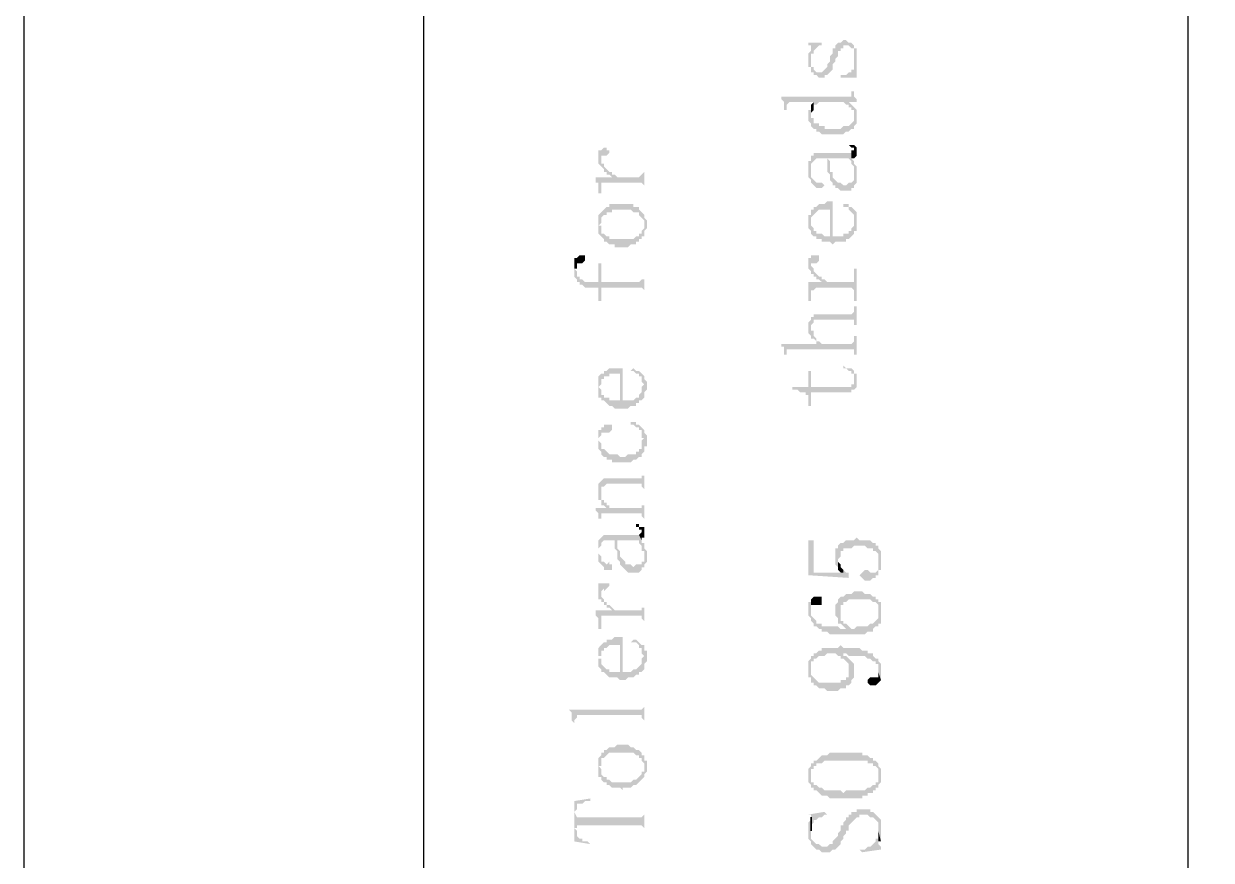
# Model space of a CAD drawing. Header units: millimetres. Extents: x 7018 to 13530, y 4187 to 5692.
# Drawn here: x 10296.11 to 10316.03, y 5081.67 to 5095.71 of the extents above; entities that cross this region are included whole.
import ezdxf

# ---------------------------------------------------------------- set-up
doc = ezdxf.new("R2010")
doc.units = ezdxf.units.MM

msp = doc.modelspace()

# ---------------------------------------------------------------- hatches: boundary and pattern name
at = {"transparency": 33554559}
for points in [[(10309.274, 5095.393), (10309.274, 5095.348), (10309.319, 5095.348), (10309.319, 5094.942), (10309.319, 5095.122), (10309.319, 5095.213), (10309.364, 5095.213), (10309.364, 5095.258), (10309.409, 5095.303), (10309.409, 5095.303), (10309.454, 5095.348), (10309.5, 5095.348), (10309.5, 5095.393)], [(10309.319, 5094.942), (10309.319, 5094.897), (10309.364, 5094.897), (10309.364, 5094.852), (10309.409, 5094.852), (10309.454, 5094.806), (10309.545, 5094.806), (10309.545, 5094.852), (10309.59, 5094.852), (10309.635, 5094.897), (10309.635, 5094.897), (10309.68, 5094.942), (10309.68, 5095.032), (10309.725, 5095.077), (10309.725, 5095.122), (10309.77, 5095.167), (10309.77, 5095.258), (10309.815, 5095.258), (10309.815, 5095.303), (10309.861, 5095.303), (10309.861, 5095.348), (10309.951, 5095.348), (10309.996, 5095.303), (10310.041, 5095.303), (10310.041, 5095.258), (10310.041, 5095.122), (10310.086, 5094.897), (10310.086, 5094.942), (10310.086, 5095.032), (10310.086, 5095.213), (10310.086, 5095.303), (10310.041, 5095.303), (10310.041, 5095.348), (10310.041, 5095.348), (10309.996, 5095.393), (10309.951, 5095.393), (10309.906, 5095.438), (10309.861, 5095.438), (10309.815, 5095.393), (10309.77, 5095.393), (10309.725, 5095.348), (10309.725, 5095.303), (10309.68, 5095.303), (10309.68, 5095.213), (10309.635, 5095.167), (10309.635, 5095.077), (10309.59, 5095.032), (10309.59, 5094.987), (10309.545, 5094.942), (10309.545, 5094.942), (10309.5, 5094.897), (10309.409, 5094.897), (10309.364, 5094.942), (10309.364, 5094.987), (10309.319, 5094.987), (10309.319, 5095.122)], [(10309.274, 5095.122), (10309.274, 5094.987), (10309.319, 5094.987), (10309.319, 5094.942), (10309.319, 5095.303), (10309.319, 5095.258), (10309.274, 5095.213)], [(10309.815, 5094.852), (10309.815, 5094.806), (10310.086, 5094.806), (10310.086, 5094.852), (10310.086, 5094.897), (10310.086, 5094.897), (10310.041, 5095.122), (10310.041, 5095.032), (10310.041, 5094.942), (10309.996, 5094.942), (10309.996, 5094.897), (10309.951, 5094.897), (10309.906, 5094.852), (10309.861, 5094.852)], [(10308.823, 5094.49), (10308.823, 5094.445), (10308.868, 5094.4), (10308.868, 5094.265), (10308.913, 5094.265), (10308.913, 5094.355), (10308.913, 5094.355), (10308.958, 5094.4), (10309.364, 5094.4), (10309.364, 5094.355), (10309.409, 5094.355), (10309.454, 5094.4), (10309.861, 5094.4), (10309.906, 5094.355), (10309.951, 5094.355), (10309.951, 5094.4), (10310.086, 5094.4), (10310.086, 5094.445), (10310.041, 5094.49), (10310.041, 5094.581), (10309.996, 5094.581), (10309.996, 5094.536), (10309.996, 5094.49), (10309.951, 5094.49)], [(10309.319, 5094.31), (10309.319, 5094.175), (10309.319, 5094.22), (10309.364, 5094.265), (10309.364, 5094.31), (10309.364, 5094.4), (10309.364, 5094.4), (10309.319, 5094.355)], [(10309.951, 5094.355), (10309.951, 5094.31), (10309.996, 5094.31), (10309.996, 5094.265), (10310.041, 5094.265), (10310.041, 5093.994), (10310.086, 5094.039), (10310.086, 5094.175), (10310.086, 5094.22), (10310.086, 5094.265), (10310.041, 5094.31), (10310.041, 5094.31), (10309.996, 5094.355), (10309.996, 5094.355), (10309.951, 5094.4)], [(10309.274, 5094.175), (10309.274, 5094.084), (10309.319, 5094.039), (10309.319, 5093.994), (10309.364, 5093.949), (10309.409, 5093.949), (10309.409, 5093.904), (10309.454, 5093.904), (10309.5, 5093.859), (10309.861, 5093.859), (10309.906, 5093.904), (10309.951, 5093.904), (10309.996, 5093.949), (10310.041, 5093.949), (10310.041, 5094.175), (10310.041, 5094.084), (10309.996, 5094.039), (10309.996, 5094.039), (10309.951, 5093.994), (10309.861, 5093.994), (10309.815, 5093.949), (10309.545, 5093.949), (10309.545, 5093.994), (10309.454, 5093.994), (10309.454, 5094.039), (10309.364, 5094.039), (10309.364, 5094.129), (10309.319, 5094.129), (10309.319, 5094.31), (10309.319, 5094.265), (10309.274, 5094.265), (10309.274, 5094.22)], [(10305.754, 5093.452), (10305.754, 5093.362), (10305.754, 5093.362), (10305.799, 5093.317), (10305.799, 5093.452), (10305.799, 5093.498), (10305.889, 5093.498), (10305.934, 5093.543), (10305.934, 5093.588), (10305.889, 5093.588), (10305.889, 5093.633), (10305.844, 5093.633), (10305.799, 5093.588), (10305.754, 5093.588), (10305.754, 5093.498)], [(10309.906, 5093.678), (10309.951, 5093.678), (10309.996, 5093.633), (10310.041, 5093.633), (10310.041, 5093.452), (10310.086, 5093.498), (10310.086, 5093.588), (10310.086, 5093.633), (10310.041, 5093.678), (10309.951, 5093.678)], [(10309.996, 5093.543), (10309.996, 5093.452), (10310.041, 5093.452), (10310.041, 5093.588), (10309.996, 5093.588)], [(10305.799, 5093.317), (10305.799, 5093.317), (10305.844, 5093.272), (10305.844, 5093.227), (10305.889, 5093.227), (10305.889, 5093.182), (10305.934, 5093.182), (10305.979, 5093.137), (10305.979, 5093.227), (10305.934, 5093.227), (10305.889, 5093.272), (10305.889, 5093.272), (10305.844, 5093.317), (10305.844, 5093.362), (10305.799, 5093.362), (10305.799, 5093.452)], [(10309.274, 5093.272), (10309.274, 5093.227), (10309.274, 5093.137), (10309.319, 5093.091), (10309.319, 5093.046), (10309.319, 5093.272), (10309.319, 5093.362), (10309.364, 5093.407), (10309.364, 5093.407), (10309.409, 5093.452), (10309.59, 5093.452), (10309.59, 5093.227), (10309.59, 5093.452), (10309.951, 5093.452), (10309.996, 5093.407), (10309.996, 5093.362), (10309.996, 5093.362), (10310.041, 5093.317), (10310.041, 5093.272), (10310.041, 5093.182), (10310.041, 5093.362), (10310.041, 5093.407), (10309.996, 5093.452), (10309.996, 5093.543), (10309.364, 5093.543), (10309.364, 5093.498), (10309.319, 5093.498), (10309.319, 5093.407), (10309.274, 5093.407), (10309.274, 5093.317)], [(10309.59, 5093.227), (10309.635, 5093.182), (10309.635, 5093.091), (10309.635, 5093.091), (10309.68, 5093.046), (10309.68, 5093.001), (10309.725, 5093.001), (10309.725, 5092.956), (10309.77, 5092.956), (10309.815, 5092.911), (10309.996, 5092.911), (10309.996, 5092.956), (10310.041, 5092.956), (10310.041, 5093.001), (10310.086, 5093.046), (10310.086, 5093.182), (10310.086, 5093.272), (10310.086, 5093.317), (10310.086, 5093.317), (10310.041, 5093.362), (10310.041, 5093.091), (10310.041, 5093.091), (10309.996, 5093.046), (10309.951, 5093.046), (10309.906, 5093.001), (10309.861, 5093.001), (10309.815, 5093.046), (10309.77, 5093.046), (10309.725, 5093.091), (10309.725, 5093.091), (10309.68, 5093.137), (10309.68, 5093.227), (10309.635, 5093.227), (10309.635, 5093.407), (10309.59, 5093.452)], [(10305.708, 5093.137), (10305.708, 5093.046), (10305.754, 5093.046), (10305.754, 5092.956), (10305.754, 5092.866), (10305.799, 5092.866), (10305.799, 5093.001), (10305.799, 5093.046), (10306.476, 5093.046), (10306.521, 5093.001), (10306.521, 5092.866), (10306.521, 5093.362), (10306.521, 5093.227), (10306.521, 5093.227), (10306.476, 5093.182), (10306.476, 5093.182), (10306.431, 5093.137), (10306.069, 5093.137), (10306.024, 5093.182), (10305.979, 5093.182), (10305.979, 5093.137)], [(10309.319, 5093.046), (10309.319, 5093.046), (10309.364, 5093.001), (10309.364, 5093.001), (10309.409, 5092.956), (10309.5, 5092.956), (10309.545, 5093.001), (10309.5, 5093.046), (10309.409, 5093.046), (10309.364, 5093.091), (10309.364, 5093.091), (10309.319, 5093.137), (10309.319, 5093.272)], [(10305.754, 5092.505), (10305.754, 5092.324), (10305.754, 5092.324), (10305.799, 5092.369), (10305.799, 5092.414), (10305.799, 5092.46), (10305.844, 5092.505), (10305.889, 5092.505), (10305.889, 5092.55), (10305.979, 5092.55), (10305.979, 5092.595), (10306.295, 5092.595), (10306.34, 5092.55), (10306.431, 5092.55), (10306.431, 5092.505), (10306.431, 5092.505), (10306.476, 5092.46), (10306.476, 5092.46), (10306.521, 5092.414), (10306.521, 5092.144), (10306.521, 5092.234), (10306.566, 5092.279), (10306.566, 5092.369), (10306.566, 5092.414), (10306.521, 5092.46), (10306.521, 5092.505), (10306.521, 5092.505), (10306.476, 5092.55), (10306.476, 5092.55), (10306.431, 5092.595), (10306.431, 5092.64), (10306.34, 5092.64), (10306.34, 5092.685), (10305.934, 5092.685), (10305.934, 5092.64), (10305.889, 5092.64), (10305.844, 5092.595), (10305.844, 5092.595), (10305.799, 5092.55), (10305.799, 5092.55)], [(10309.319, 5092.505), (10309.319, 5092.414), (10309.319, 5092.46), (10309.319, 5092.46), (10309.364, 5092.505), (10309.364, 5092.505), (10309.409, 5092.55), (10309.409, 5092.55), (10309.454, 5092.595), (10309.635, 5092.595), (10309.635, 5092.053), (10309.68, 5092.008), (10309.68, 5092.008), (10309.725, 5092.053), (10309.906, 5092.053), (10309.906, 5092.098), (10309.951, 5092.098), (10309.996, 5092.144), (10309.996, 5092.144), (10310.041, 5092.189), (10310.041, 5092.234), (10310.086, 5092.234), (10310.086, 5092.414), (10310.086, 5092.505), (10310.086, 5092.55), (10310.041, 5092.595), (10310.041, 5092.414), (10310.041, 5092.324), (10310.041, 5092.324), (10309.996, 5092.279), (10309.996, 5092.234), (10309.951, 5092.234), (10309.951, 5092.189), (10309.861, 5092.189), (10309.861, 5092.144), (10309.68, 5092.144), (10309.68, 5092.73), (10309.59, 5092.73), (10309.545, 5092.685), (10309.454, 5092.685), (10309.409, 5092.64), (10309.364, 5092.64), (10309.364, 5092.595), (10309.319, 5092.595), (10309.319, 5092.55)], [(10309.861, 5092.685), (10309.861, 5092.64), (10309.951, 5092.64), (10309.951, 5092.595), (10309.996, 5092.55), (10309.996, 5092.55), (10310.041, 5092.505), (10310.041, 5092.414), (10310.041, 5092.595), (10310.041, 5092.595), (10309.996, 5092.64), (10309.951, 5092.64), (10309.951, 5092.685)], [(10305.754, 5092.324), (10305.754, 5092.189), (10305.754, 5092.189), (10305.799, 5092.144), (10305.799, 5092.144), (10305.844, 5092.098), (10305.844, 5092.053), (10305.889, 5092.053), (10305.934, 5092.008), (10306.024, 5092.008), (10306.024, 5091.963), (10306.25, 5091.963), (10306.295, 5092.008), (10306.385, 5092.008), (10306.385, 5092.053), (10306.431, 5092.053), (10306.431, 5092.098), (10306.476, 5092.098), (10306.476, 5092.144), (10306.521, 5092.144), (10306.521, 5092.324), (10306.521, 5092.279), (10306.476, 5092.234), (10306.476, 5092.189), (10306.431, 5092.189), (10306.431, 5092.144), (10306.385, 5092.144), (10306.34, 5092.098), (10305.934, 5092.098), (10305.934, 5092.144), (10305.889, 5092.144), (10305.844, 5092.189), (10305.799, 5092.189), (10305.799, 5092.324), (10305.754, 5092.324), (10305.754, 5092.505), (10305.754, 5092.46), (10305.754, 5092.369)], [(10309.274, 5092.369), (10309.274, 5092.279), (10309.319, 5092.234), (10309.319, 5092.189), (10309.364, 5092.144), (10309.409, 5092.144), (10309.409, 5092.098), (10309.5, 5092.098), (10309.5, 5092.053), (10309.635, 5092.053), (10309.635, 5092.144), (10309.545, 5092.144), (10309.5, 5092.189), (10309.409, 5092.189), (10309.409, 5092.234), (10309.364, 5092.234), (10309.364, 5092.279), (10309.364, 5092.279), (10309.319, 5092.324), (10309.319, 5092.505), (10309.274, 5092.505), (10309.274, 5092.414)], [(10305.347, 5091.783), (10305.347, 5091.602), (10305.392, 5091.602), (10305.392, 5091.692), (10305.483, 5091.692), (10305.528, 5091.737), (10305.528, 5091.828), (10305.438, 5091.828), (10305.392, 5091.783)], [(10305.347, 5091.602), (10305.347, 5091.467), (10305.347, 5091.467), (10305.392, 5091.421), (10305.392, 5091.376), (10305.438, 5091.376), (10305.438, 5091.331), (10305.483, 5091.331), (10305.528, 5091.286), (10305.754, 5091.286), (10305.754, 5091.06), (10305.799, 5091.06), (10305.799, 5091.286), (10306.476, 5091.286), (10306.521, 5091.241), (10306.521, 5091.106), (10306.521, 5091.647), (10306.521, 5091.421), (10306.476, 5091.421), (10306.431, 5091.376), (10305.799, 5091.376), (10305.799, 5091.692), (10305.754, 5091.692), (10305.754, 5091.376), (10305.528, 5091.376), (10305.483, 5091.421), (10305.438, 5091.421), (10305.438, 5091.467), (10305.392, 5091.467), (10305.392, 5091.557), (10305.347, 5091.602), (10305.347, 5091.783), (10305.347, 5091.692), (10305.347, 5091.647)], [(10309.274, 5091.692), (10309.274, 5091.602), (10309.274, 5091.602), (10309.319, 5091.557), (10309.319, 5091.512), (10309.319, 5091.692), (10309.409, 5091.692), (10309.454, 5091.737), (10309.454, 5091.783), (10309.454, 5091.828), (10309.319, 5091.828), (10309.319, 5091.783), (10309.274, 5091.783), (10309.274, 5091.737)], [(10309.274, 5091.376), (10309.274, 5091.331), (10309.274, 5091.241), (10309.274, 5091.06), (10309.319, 5091.06), (10309.319, 5091.241), (10309.364, 5091.241), (10309.409, 5091.286), (10309.996, 5091.286), (10310.041, 5091.241), (10310.041, 5091.06), (10310.086, 5091.06), (10310.086, 5091.602), (10310.041, 5091.602), (10310.041, 5091.421), (10310.041, 5091.376), (10309.59, 5091.376), (10309.545, 5091.421), (10309.5, 5091.376)], [(10309.319, 5091.512), (10309.364, 5091.512), (10309.364, 5091.467), (10309.409, 5091.467), (10309.409, 5091.421), (10309.454, 5091.421), (10309.5, 5091.376), (10309.5, 5091.376), (10309.545, 5091.421), (10309.5, 5091.421), (10309.5, 5091.467), (10309.454, 5091.467), (10309.409, 5091.512), (10309.409, 5091.512), (10309.364, 5091.557), (10309.364, 5091.602), (10309.319, 5091.647), (10309.319, 5091.647)], [(10309.274, 5090.609), (10309.274, 5090.519), (10309.319, 5090.474), (10309.319, 5090.429), (10309.364, 5090.429), (10309.409, 5090.383), (10309.409, 5090.338), (10309.409, 5090.429), (10309.364, 5090.474), (10309.364, 5090.564), (10309.319, 5090.564), (10309.319, 5090.79), (10309.319, 5090.745), (10309.274, 5090.699), (10309.274, 5090.654)], [(10309.319, 5090.79), (10309.319, 5090.609), (10309.319, 5090.654), (10309.364, 5090.699), (10309.364, 5090.745), (10310.041, 5090.745), (10310.041, 5090.654), (10310.086, 5090.654), (10310.086, 5090.97), (10310.041, 5090.97), (10310.041, 5090.88), (10310.041, 5090.88), (10309.996, 5090.835), (10309.364, 5090.835), (10309.364, 5090.79)], [(10308.823, 5090.338), (10308.823, 5090.293), (10308.868, 5090.293), (10308.868, 5090.248), (10308.868, 5090.158), (10308.913, 5090.158), (10308.913, 5090.203), (10308.913, 5090.248), (10310.041, 5090.248), (10310.041, 5090.158), (10310.086, 5090.158), (10310.086, 5090.474), (10310.041, 5090.474), (10310.041, 5090.383), (10310.041, 5090.383), (10309.996, 5090.338), (10309.5, 5090.338), (10309.454, 5090.383), (10309.409, 5090.383), (10309.409, 5090.338)], [(10305.754, 5089.752), (10305.754, 5089.616), (10305.754, 5089.616), (10305.799, 5089.661), (10305.799, 5089.752), (10305.844, 5089.752), (10305.844, 5089.797), (10305.934, 5089.797), (10305.934, 5089.842), (10306.115, 5089.842), (10306.115, 5089.255), (10306.25, 5089.255), (10306.295, 5089.3), (10306.385, 5089.3), (10306.385, 5089.345), (10306.431, 5089.345), (10306.431, 5089.391), (10306.476, 5089.391), (10306.521, 5089.436), (10306.521, 5089.481), (10306.521, 5089.526), (10306.566, 5089.571), (10306.566, 5089.616), (10306.566, 5089.706), (10306.566, 5089.706), (10306.521, 5089.752), (10306.521, 5089.797), (10306.521, 5089.661), (10306.521, 5089.661), (10306.476, 5089.616), (10306.476, 5089.526), (10306.476, 5089.526), (10306.431, 5089.481), (10306.431, 5089.436), (10306.385, 5089.436), (10306.34, 5089.391), (10306.16, 5089.391), (10306.16, 5089.932), (10305.934, 5089.932), (10305.889, 5089.887), (10305.844, 5089.887), (10305.844, 5089.842), (10305.799, 5089.842), (10305.754, 5089.797)], [(10306.295, 5089.887), (10306.34, 5089.887), (10306.385, 5089.842), (10306.431, 5089.842), (10306.431, 5089.797), (10306.476, 5089.797), (10306.476, 5089.706), (10306.476, 5089.706), (10306.521, 5089.661), (10306.521, 5089.797), (10306.476, 5089.842), (10306.431, 5089.887), (10306.385, 5089.887), (10306.34, 5089.932), (10306.34, 5089.932)], [(10309.003, 5089.616), (10309.003, 5089.571), (10309.093, 5089.571), (10309.138, 5089.526), (10309.229, 5089.526), (10309.229, 5089.481), (10309.274, 5089.481), (10309.274, 5089.3), (10309.319, 5089.3), (10309.319, 5089.526), (10309.996, 5089.526), (10309.996, 5089.571), (10310.041, 5089.571), (10310.041, 5089.752), (10310.041, 5089.661), (10309.996, 5089.661), (10309.996, 5089.616), (10309.319, 5089.616), (10309.319, 5089.887), (10309.274, 5089.887), (10309.274, 5089.616)], [(10309.861, 5089.932), (10309.906, 5089.932), (10309.951, 5089.887), (10309.996, 5089.887), (10309.996, 5089.842), (10310.041, 5089.842), (10310.041, 5089.571), (10310.086, 5089.616), (10310.086, 5089.706), (10310.086, 5089.752), (10310.086, 5089.842), (10310.041, 5089.842), (10310.041, 5089.887), (10310.041, 5089.887), (10309.996, 5089.932), (10309.906, 5089.932), (10309.861, 5089.977)], [(10305.754, 5089.616), (10305.754, 5089.571), (10305.754, 5089.436), (10305.799, 5089.436), (10305.799, 5089.391), (10305.844, 5089.391), (10305.889, 5089.345), (10305.889, 5089.345), (10305.934, 5089.3), (10305.979, 5089.3), (10306.024, 5089.255), (10306.115, 5089.255), (10306.115, 5089.391), (10305.934, 5089.391), (10305.934, 5089.436), (10305.844, 5089.436), (10305.844, 5089.481), (10305.799, 5089.481), (10305.799, 5089.571), (10305.799, 5089.571), (10305.754, 5089.616), (10305.754, 5089.752), (10305.754, 5089.706), (10305.754, 5089.661)], [(10306.295, 5088.984), (10306.34, 5088.984), (10306.385, 5088.939), (10306.431, 5088.939), (10306.431, 5088.894), (10306.476, 5088.894), (10306.476, 5088.759), (10306.521, 5088.759), (10306.521, 5088.894), (10306.476, 5088.939), (10306.476, 5088.939), (10306.431, 5088.984), (10306.385, 5088.984), (10306.385, 5089.029), (10306.295, 5089.029)], [(10305.754, 5088.714), (10305.754, 5088.578), (10305.754, 5088.759), (10305.799, 5088.804), (10305.799, 5088.849), (10305.934, 5088.849), (10305.979, 5088.894), (10305.979, 5088.939), (10305.979, 5088.984), (10305.844, 5088.984), (10305.844, 5088.939), (10305.799, 5088.939), (10305.799, 5088.894), (10305.754, 5088.894), (10305.754, 5088.759)], [(10305.754, 5088.578), (10305.799, 5088.533), (10305.799, 5088.488), (10305.799, 5088.488), (10305.844, 5088.443), (10305.889, 5088.443), (10305.889, 5088.398), (10305.979, 5088.398), (10305.979, 5088.352), (10306.295, 5088.352), (10306.34, 5088.398), (10306.385, 5088.398), (10306.431, 5088.443), (10306.476, 5088.443), (10306.476, 5088.488), (10306.521, 5088.533), (10306.521, 5088.623), (10306.566, 5088.623), (10306.566, 5088.759), (10306.566, 5088.804), (10306.521, 5088.849), (10306.521, 5088.894), (10306.521, 5088.759), (10306.521, 5088.759), (10306.476, 5088.714), (10306.476, 5088.578), (10306.431, 5088.578), (10306.431, 5088.533), (10306.385, 5088.533), (10306.385, 5088.488), (10306.25, 5088.488), (10306.205, 5088.443), (10306.115, 5088.443), (10306.069, 5088.488), (10305.934, 5088.488), (10305.889, 5088.533), (10305.889, 5088.533), (10305.844, 5088.578), (10305.799, 5088.578), (10305.799, 5088.668), (10305.799, 5088.668), (10305.754, 5088.714)], [(10305.754, 5087.856), (10305.754, 5087.766), (10305.754, 5087.721), (10305.799, 5087.721), (10305.799, 5087.63), (10305.844, 5087.63), (10305.889, 5087.585), (10305.889, 5087.676), (10305.844, 5087.676), (10305.844, 5087.721), (10305.799, 5087.721), (10305.799, 5088.037), (10305.754, 5087.991), (10305.754, 5087.946), (10305.754, 5087.901)], [(10305.799, 5088.037), (10305.799, 5087.856), (10305.799, 5087.946), (10305.844, 5087.946), (10305.889, 5087.991), (10306.476, 5087.991), (10306.476, 5087.946), (10306.521, 5087.901), (10306.521, 5088.172), (10306.521, 5088.127), (10306.476, 5088.127), (10306.476, 5088.082), (10305.844, 5088.082), (10305.799, 5088.037)], [(10305.708, 5087.585), (10305.708, 5087.54), (10305.754, 5087.495), (10305.754, 5087.405), (10305.799, 5087.405), (10305.799, 5087.495), (10306.476, 5087.495), (10306.476, 5087.45), (10306.521, 5087.405), (10306.521, 5087.676), (10306.521, 5087.63), (10306.476, 5087.63), (10306.476, 5087.585), (10305.934, 5087.585), (10305.934, 5087.63), (10305.889, 5087.63), (10305.889, 5087.585)], [(10306.385, 5087.314), (10306.385, 5087.269), (10306.431, 5087.269), (10306.431, 5087.224), (10306.476, 5087.224), (10306.476, 5087.089), (10306.521, 5087.089), (10306.521, 5087.224), (10306.521, 5087.269), (10306.431, 5087.269), (10306.431, 5087.314)], [(10305.754, 5086.863), (10305.754, 5086.818), (10305.754, 5086.683), (10305.754, 5086.908), (10305.799, 5086.953), (10305.799, 5086.999), (10305.799, 5086.999), (10305.844, 5087.044), (10306.024, 5087.044), (10306.024, 5086.908), (10306.069, 5086.863), (10306.069, 5086.818), (10306.069, 5087.044), (10306.431, 5087.044), (10306.431, 5086.999), (10306.476, 5086.953), (10306.476, 5086.863), (10306.521, 5086.863), (10306.521, 5086.773), (10306.521, 5086.999), (10306.476, 5086.999), (10306.476, 5087.044), (10306.431, 5087.134), (10305.844, 5087.134), (10305.799, 5087.089), (10305.799, 5087.089), (10305.754, 5087.044), (10305.754, 5086.999), (10305.754, 5086.908)], [(10306.069, 5086.818), (10306.069, 5086.728), (10306.115, 5086.683), (10306.115, 5086.637), (10306.115, 5086.637), (10306.16, 5086.592), (10306.16, 5086.592), (10306.205, 5086.547), (10306.205, 5086.547), (10306.25, 5086.502), (10306.431, 5086.502), (10306.476, 5086.547), (10306.476, 5086.592), (10306.521, 5086.592), (10306.521, 5086.637), (10306.521, 5086.637), (10306.566, 5086.683), (10306.566, 5086.773), (10306.566, 5086.863), (10306.521, 5086.908), (10306.521, 5086.953), (10306.521, 5086.683), (10306.476, 5086.683), (10306.476, 5086.637), (10306.385, 5086.637), (10306.34, 5086.592), (10306.295, 5086.637), (10306.205, 5086.637), (10306.205, 5086.683), (10306.16, 5086.728), (10306.16, 5086.728), (10306.115, 5086.773), (10306.115, 5086.818), (10306.115, 5086.863), (10306.069, 5086.908), (10306.069, 5087.044)], [(10306.431, 5087.134), (10306.476, 5087.044), (10306.476, 5087.179), (10306.476, 5087.179)], [(10309.274, 5087.044), (10309.274, 5086.457), (10309.951, 5086.412), (10309.951, 5086.502), (10309.906, 5086.502), (10309.861, 5086.547), (10309.861, 5086.502), (10309.364, 5086.502), (10309.364, 5087.044)], [(10309.725, 5086.773), (10309.725, 5086.637), (10309.725, 5086.637), (10309.77, 5086.592), (10309.77, 5086.547), (10309.77, 5086.728), (10309.77, 5086.728), (10309.815, 5086.773), (10309.815, 5086.863), (10309.861, 5086.863), (10309.861, 5086.908), (10309.996, 5086.908), (10310.041, 5086.953), (10310.222, 5086.953), (10310.267, 5086.908), (10310.357, 5086.908), (10310.357, 5086.863), (10310.402, 5086.863), (10310.447, 5086.818), (10310.447, 5086.547), (10310.492, 5086.547), (10310.492, 5086.683), (10310.492, 5086.863), (10310.492, 5086.863), (10310.447, 5086.908), (10310.447, 5086.953), (10310.402, 5086.953), (10310.402, 5086.999), (10310.357, 5086.999), (10310.312, 5087.044), (10310.131, 5087.044), (10310.086, 5087.089), (10310.086, 5087.089), (10310.041, 5087.044), (10309.906, 5087.044), (10309.861, 5086.999), (10309.815, 5086.999), (10309.77, 5086.953), (10309.77, 5086.908), (10309.725, 5086.908), (10309.725, 5086.818), (10309.725, 5086.818)], [(10305.754, 5086.683), (10305.799, 5086.637), (10305.799, 5086.637), (10305.844, 5086.592), (10305.844, 5086.547), (10305.979, 5086.547), (10305.979, 5086.637), (10305.934, 5086.637), (10305.934, 5086.683), (10305.889, 5086.637), (10305.889, 5086.637), (10305.844, 5086.683), (10305.799, 5086.683), (10305.799, 5086.728), (10305.799, 5086.773), (10305.754, 5086.818), (10305.754, 5086.863)], [(10309.77, 5086.547), (10309.77, 5086.547), (10309.815, 5086.502), (10309.861, 5086.502), (10309.861, 5086.547), (10309.861, 5086.547), (10309.815, 5086.592), (10309.815, 5086.637), (10309.815, 5086.637), (10309.77, 5086.683), (10309.77, 5086.728)], [(10310.131, 5086.457), (10310.131, 5086.457), (10310.177, 5086.412), (10310.177, 5086.412), (10310.222, 5086.367), (10310.312, 5086.367), (10310.357, 5086.412), (10310.402, 5086.412), (10310.402, 5086.457), (10310.447, 5086.457), (10310.447, 5086.683), (10310.447, 5086.547), (10310.447, 5086.547), (10310.402, 5086.502), (10310.312, 5086.502), (10310.267, 5086.547), (10310.222, 5086.547), (10310.177, 5086.502), (10310.177, 5086.502)], [(10305.754, 5086.186), (10305.754, 5086.051), (10305.799, 5086.051), (10305.799, 5086.186), (10305.799, 5086.186), (10305.844, 5086.231), (10305.844, 5086.186), (10305.889, 5086.231), (10305.889, 5086.231), (10305.934, 5086.276), (10305.934, 5086.322), (10305.754, 5086.322), (10305.754, 5086.231)], [(10305.708, 5085.87), (10305.708, 5085.78), (10305.754, 5085.735), (10305.754, 5085.645), (10305.754, 5085.554), (10305.799, 5085.554), (10305.799, 5085.78), (10306.476, 5085.78), (10306.476, 5085.735), (10306.521, 5085.69), (10306.521, 5085.554), (10306.521, 5086.096), (10306.521, 5085.915), (10306.476, 5085.915), (10306.476, 5085.87), (10306.024, 5085.87), (10305.979, 5085.915), (10305.979, 5085.87)], [(10305.799, 5086.051), (10305.799, 5086.006), (10305.844, 5086.006), (10305.844, 5085.96), (10305.889, 5085.96), (10305.889, 5085.915), (10305.934, 5085.915), (10305.979, 5085.87), (10305.979, 5085.915), (10305.979, 5085.915), (10305.934, 5085.96), (10305.889, 5085.96), (10305.889, 5086.006), (10305.844, 5086.006), (10305.844, 5086.051), (10305.844, 5086.051), (10305.799, 5086.096), (10305.799, 5086.141), (10305.799, 5086.141)], [(10309.274, 5085.87), (10309.274, 5085.78), (10309.274, 5085.78), (10309.319, 5085.735), (10309.319, 5085.69), (10309.319, 5085.69), (10309.364, 5085.645), (10309.364, 5085.599), (10309.409, 5085.599), (10309.454, 5085.554), (10309.5, 5085.554), (10309.5, 5085.509), (10309.59, 5085.509), (10309.635, 5085.464), (10310.222, 5085.464), (10310.267, 5085.509), (10310.357, 5085.509), (10310.357, 5085.554), (10310.357, 5085.554), (10310.402, 5085.599), (10310.447, 5085.599), (10310.447, 5085.645), (10310.492, 5085.645), (10310.447, 5085.825), (10310.447, 5085.735), (10310.447, 5085.735), (10310.402, 5085.69), (10310.402, 5085.69), (10310.357, 5085.645), (10310.312, 5085.645), (10310.267, 5085.599), (10310.086, 5085.599), (10310.041, 5085.554), (10309.996, 5085.554), (10309.951, 5085.599), (10309.951, 5085.599), (10309.906, 5085.554), (10309.815, 5085.554), (10309.77, 5085.599), (10309.5, 5085.599), (10309.5, 5085.645), (10309.409, 5085.645), (10309.409, 5085.69), (10309.364, 5085.735), (10309.364, 5085.735), (10309.319, 5085.78), (10309.319, 5085.825), (10309.319, 5086.006), (10309.274, 5086.006), (10309.274, 5085.915)], [(10309.319, 5086.006), (10309.319, 5085.87), (10309.319, 5085.96), (10309.5, 5085.96), (10309.5, 5086.051), (10309.5, 5086.096), (10309.364, 5086.096), (10309.319, 5086.051)], [(10309.725, 5085.87), (10309.725, 5085.78), (10309.725, 5085.78), (10309.77, 5085.735), (10309.77, 5085.69), (10309.77, 5085.645), (10309.815, 5085.87), (10309.815, 5085.96), (10309.861, 5085.96), (10309.861, 5086.006), (10309.906, 5086.006), (10309.951, 5086.051), (10310.312, 5086.051), (10310.357, 5086.006), (10310.402, 5086.006), (10310.447, 5085.96), (10310.447, 5085.825), (10310.492, 5085.645), (10310.492, 5085.735), (10310.492, 5085.87), (10310.492, 5086.006), (10310.447, 5086.006), (10310.447, 5086.051), (10310.402, 5086.051), (10310.402, 5086.096), (10310.357, 5086.096), (10310.312, 5086.141), (10310.222, 5086.141), (10310.177, 5086.186), (10310.041, 5086.186), (10309.996, 5086.141), (10309.906, 5086.141), (10309.861, 5086.096), (10309.815, 5086.096), (10309.77, 5086.051), (10309.77, 5086.006), (10309.77, 5086.006), (10309.725, 5085.96)], [(10309.77, 5085.645), (10309.815, 5085.645), (10309.861, 5085.599), (10309.861, 5085.599), (10309.906, 5085.554), (10309.951, 5085.599), (10309.906, 5085.645), (10309.861, 5085.645), (10309.861, 5085.69), (10309.815, 5085.69), (10309.815, 5085.735), (10309.815, 5085.87)], [(10305.754, 5085.193), (10305.754, 5085.058), (10305.754, 5085.103), (10305.799, 5085.103), (10305.799, 5085.193), (10305.844, 5085.193), (10305.844, 5085.238), (10305.889, 5085.238), (10305.934, 5085.284), (10306.115, 5085.284), (10306.115, 5084.697), (10306.205, 5084.697), (10306.25, 5084.742), (10306.34, 5084.742), (10306.385, 5084.787), (10306.431, 5084.787), (10306.431, 5084.832), (10306.476, 5084.832), (10306.521, 5084.877), (10306.521, 5084.922), (10306.521, 5084.968), (10306.566, 5085.013), (10306.566, 5085.103), (10306.566, 5085.193), (10306.521, 5085.193), (10306.521, 5085.284), (10306.521, 5085.103), (10306.521, 5085.103), (10306.476, 5085.058), (10306.476, 5084.968), (10306.476, 5084.968), (10306.431, 5084.922), (10306.431, 5084.922), (10306.385, 5084.877), (10306.34, 5084.877), (10306.295, 5084.832), (10306.16, 5084.832), (10306.16, 5085.419), (10306.024, 5085.419), (10305.979, 5085.374), (10305.889, 5085.374), (10305.889, 5085.329), (10305.844, 5085.329), (10305.799, 5085.284), (10305.799, 5085.284), (10305.754, 5085.238)], [(10306.295, 5085.329), (10306.385, 5085.329), (10306.431, 5085.284), (10306.431, 5085.238), (10306.476, 5085.238), (10306.476, 5085.193), (10306.476, 5085.148), (10306.521, 5085.103), (10306.521, 5085.284), (10306.476, 5085.284), (10306.431, 5085.329), (10306.431, 5085.329), (10306.385, 5085.374), (10306.34, 5085.374)], [(10309.319, 5085.058), (10309.319, 5084.877), (10309.319, 5084.922), (10309.319, 5085.013), (10309.364, 5085.013), (10309.364, 5085.058), (10309.409, 5085.058), (10309.454, 5085.103), (10309.545, 5085.103), (10309.59, 5085.148), (10309.725, 5085.148), (10309.77, 5085.103), (10309.815, 5085.103), (10309.815, 5085.058), (10309.861, 5085.148), (10309.906, 5085.148), (10309.951, 5085.103), (10310.222, 5085.103), (10310.267, 5085.058), (10310.312, 5085.058), (10310.357, 5085.013), (10310.402, 5085.013), (10310.402, 5084.968), (10310.447, 5084.968), (10310.447, 5084.832), (10310.447, 5084.832), (10310.492, 5084.697), (10310.492, 5084.832), (10310.492, 5084.922), (10310.492, 5084.968), (10310.447, 5085.013), (10310.447, 5085.058), (10310.402, 5085.058), (10310.357, 5085.103), (10310.357, 5085.148), (10310.267, 5085.148), (10310.267, 5085.193), (10310.177, 5085.193), (10310.131, 5085.238), (10309.861, 5085.238), (10309.815, 5085.284), (10309.77, 5085.238), (10309.5, 5085.238), (10309.5, 5085.193), (10309.454, 5085.193), (10309.409, 5085.148), (10309.364, 5085.148), (10309.364, 5085.103), (10309.319, 5085.103)], [(10305.754, 5085.058), (10305.754, 5084.922), (10305.754, 5084.922), (10305.799, 5084.877), (10305.799, 5084.832), (10305.844, 5084.832), (10305.889, 5084.787), (10305.889, 5084.787), (10305.934, 5084.742), (10306.069, 5084.742), (10306.115, 5084.697), (10306.115, 5084.832), (10305.934, 5084.832), (10305.934, 5084.877), (10305.889, 5084.877), (10305.844, 5084.922), (10305.844, 5084.922), (10305.799, 5084.968), (10305.799, 5085.058), (10305.754, 5085.058), (10305.754, 5085.193), (10305.754, 5085.103)], [(10309.274, 5084.877), (10309.274, 5084.742), (10309.319, 5084.742), (10309.319, 5084.652), (10309.364, 5084.652), (10309.364, 5084.607), (10309.409, 5084.607), (10309.454, 5084.561), (10309.545, 5084.561), (10309.59, 5084.516), (10309.77, 5084.516), (10309.815, 5084.561), (10309.906, 5084.561), (10309.906, 5084.607), (10309.951, 5084.607), (10309.996, 5084.652), (10309.951, 5084.877), (10309.951, 5084.832), (10309.951, 5084.742), (10309.906, 5084.742), (10309.906, 5084.697), (10309.815, 5084.697), (10309.815, 5084.652), (10309.454, 5084.652), (10309.409, 5084.697), (10309.409, 5084.697), (10309.364, 5084.742), (10309.364, 5084.742), (10309.319, 5084.787), (10309.319, 5085.058), (10309.274, 5085.013), (10309.274, 5084.922)], [(10309.815, 5085.058), (10309.861, 5085.058), (10309.906, 5085.013), (10309.951, 5084.968), (10309.951, 5084.877), (10309.951, 5084.877), (10309.996, 5084.652), (10309.996, 5084.697), (10309.996, 5084.697), (10310.041, 5084.742), (10310.041, 5084.787), (10310.041, 5084.877), (10310.041, 5084.968), (10309.996, 5085.013), (10309.996, 5085.013), (10309.951, 5085.058), (10309.951, 5085.058), (10309.906, 5085.103), (10309.861, 5085.103), (10309.861, 5085.148)], [(10310.267, 5084.652), (10310.267, 5084.652), (10310.312, 5084.607), (10310.402, 5084.607), (10310.447, 5084.652), (10310.447, 5084.652), (10310.492, 5084.697), (10310.447, 5084.832), (10310.447, 5084.742), (10310.312, 5084.742), (10310.267, 5084.697)], [(10305.257, 5084.2), (10305.257, 5084.2), (10305.302, 5084.155), (10305.302, 5084.065), (10305.302, 5084.02), (10305.347, 5083.975), (10305.347, 5083.884), (10305.347, 5084.02), (10305.392, 5084.065), (10305.392, 5084.11), (10306.476, 5084.11), (10306.476, 5084.065), (10306.476, 5084.065), (10306.521, 5084.02), (10306.521, 5083.884), (10306.521, 5084.426), (10306.521, 5084.245), (10306.521, 5084.245), (10306.476, 5084.2), (10306.431, 5084.2)], [(10305.754, 5083.388), (10305.754, 5083.253), (10305.799, 5083.253), (10305.799, 5083.388), (10305.844, 5083.388), (10305.889, 5083.433), (10305.889, 5083.433), (10305.934, 5083.478), (10306.34, 5083.478), (10306.385, 5083.433), (10306.431, 5083.433), (10306.431, 5083.388), (10306.476, 5083.388), (10306.476, 5083.343), (10306.521, 5083.298), (10306.521, 5083.253), (10306.521, 5083.072), (10306.521, 5083.117), (10306.521, 5083.117), (10306.566, 5083.162), (10306.566, 5083.253), (10306.566, 5083.343), (10306.521, 5083.343), (10306.521, 5083.433), (10306.476, 5083.433), (10306.476, 5083.478), (10306.431, 5083.523), (10306.385, 5083.523), (10306.34, 5083.568), (10306.295, 5083.568), (10306.25, 5083.614), (10306.069, 5083.614), (10306.024, 5083.568), (10305.934, 5083.568), (10305.889, 5083.523), (10305.844, 5083.523), (10305.844, 5083.478), (10305.799, 5083.478), (10305.799, 5083.433)], [(10309.319, 5083.253), (10309.319, 5083.072), (10309.319, 5083.117), (10309.319, 5083.207), (10309.364, 5083.207), (10309.364, 5083.253), (10309.409, 5083.253), (10309.409, 5083.298), (10309.5, 5083.298), (10309.545, 5083.343), (10310.267, 5083.343), (10310.267, 5083.298), (10310.357, 5083.298), (10310.357, 5083.253), (10310.402, 5083.253), (10310.447, 5083.207), (10310.447, 5083.072), (10310.447, 5083.298), (10310.447, 5083.298), (10310.402, 5083.343), (10310.357, 5083.343), (10310.357, 5083.388), (10310.312, 5083.388), (10310.267, 5083.433), (10310.177, 5083.433), (10310.177, 5083.478), (10309.635, 5083.478), (10309.59, 5083.433), (10309.5, 5083.433), (10309.454, 5083.388), (10309.454, 5083.388), (10309.409, 5083.343), (10309.364, 5083.343), (10309.364, 5083.298), (10309.319, 5083.298)], [(10305.754, 5083.253), (10305.754, 5083.162), (10305.754, 5083.072), (10305.799, 5083.072), (10305.799, 5083.027), (10305.844, 5082.982), (10305.889, 5082.982), (10305.889, 5082.937), (10305.934, 5082.937), (10305.979, 5082.892), (10306.115, 5082.892), (10306.16, 5082.846), (10306.16, 5082.892), (10306.295, 5082.892), (10306.34, 5082.937), (10306.385, 5082.937), (10306.431, 5082.982), (10306.431, 5082.982), (10306.476, 5083.027), (10306.476, 5083.027), (10306.521, 5083.072), (10306.521, 5083.253), (10306.521, 5083.162), (10306.476, 5083.162), (10306.476, 5083.117), (10306.431, 5083.072), (10306.431, 5083.072), (10306.385, 5083.027), (10306.34, 5083.027), (10306.295, 5082.982), (10305.979, 5082.982), (10305.934, 5083.027), (10305.889, 5083.027), (10305.889, 5083.072), (10305.844, 5083.072), (10305.799, 5083.117), (10305.799, 5083.162), (10305.799, 5083.207), (10305.754, 5083.253), (10305.754, 5083.388), (10305.754, 5083.298), (10305.754, 5083.298)], [(10309.274, 5083.072), (10309.274, 5082.982), (10309.274, 5082.982), (10309.319, 5082.937), (10309.319, 5082.892), (10309.364, 5082.892), (10309.364, 5082.846), (10309.409, 5082.846), (10309.454, 5082.801), (10309.454, 5082.801), (10309.5, 5082.756), (10309.59, 5082.756), (10309.635, 5082.711), (10310.177, 5082.711), (10310.177, 5082.756), (10310.267, 5082.756), (10310.267, 5082.801), (10310.357, 5082.801), (10310.357, 5082.846), (10310.402, 5082.846), (10310.402, 5082.892), (10310.447, 5082.892), (10310.447, 5082.937), (10310.492, 5082.982), (10310.492, 5083.072), (10310.492, 5083.207), (10310.492, 5083.207), (10310.447, 5083.253), (10310.447, 5083.072), (10310.447, 5082.982), (10310.402, 5082.982), (10310.402, 5082.937), (10310.357, 5082.937), (10310.312, 5082.892), (10310.267, 5082.892), (10310.222, 5082.846), (10309.906, 5082.846), (10309.861, 5082.801), (10309.861, 5082.801), (10309.815, 5082.846), (10309.545, 5082.846), (10309.5, 5082.892), (10309.454, 5082.892), (10309.409, 5082.937), (10309.364, 5082.937), (10309.364, 5082.982), (10309.319, 5082.982), (10309.319, 5083.072), (10309.319, 5083.253), (10309.274, 5083.207), (10309.274, 5083.117)], [(10305.347, 5082.666), (10305.347, 5082.485), (10305.347, 5082.485), (10305.392, 5082.53), (10305.392, 5082.621), (10305.483, 5082.621), (10305.528, 5082.666), (10305.618, 5082.666), (10305.618, 5082.711)], [(10305.347, 5082.666), (10305.347, 5081.989), (10305.618, 5081.944), (10305.618, 5081.944), (10305.573, 5081.989), (10305.483, 5081.989), (10305.483, 5082.034), (10305.438, 5082.034), (10305.392, 5082.079), (10305.392, 5082.169), (10305.347, 5082.215), (10305.347, 5082.485)], [(10305.347, 5082.485), (10305.347, 5082.215), (10305.392, 5082.215), (10305.392, 5082.26), (10306.476, 5082.26), (10306.521, 5082.215), (10306.521, 5082.124), (10306.521, 5082.485), (10306.521, 5082.44), (10306.521, 5082.44), (10306.476, 5082.395), (10305.392, 5082.395)], [(10309.274, 5082.169), (10309.274, 5082.034), (10309.274, 5082.034), (10309.319, 5081.989), (10309.319, 5081.944), (10309.319, 5081.944), (10309.364, 5081.899), (10309.364, 5081.899), (10309.409, 5081.853), (10309.454, 5081.853), (10309.5, 5081.808), (10309.635, 5081.808), (10309.68, 5081.853), (10309.725, 5081.853), (10309.77, 5081.899), (10309.77, 5081.899), (10309.815, 5081.944), (10309.815, 5081.989), (10309.861, 5082.034), (10309.861, 5082.079), (10309.906, 5082.124), (10309.906, 5082.169), (10309.951, 5082.169), (10309.951, 5082.26), (10309.996, 5082.305), (10309.996, 5082.305), (10310.041, 5082.35), (10310.041, 5082.35), (10310.086, 5082.395), (10310.131, 5082.395), (10310.131, 5082.44), (10310.267, 5082.44), (10310.312, 5082.395), (10310.357, 5082.395), (10310.402, 5082.35), (10310.402, 5082.35), (10310.447, 5082.305), (10310.447, 5082.169), (10310.492, 5081.989), (10310.492, 5082.124), (10310.492, 5082.169), (10310.492, 5082.35), (10310.492, 5082.35), (10310.447, 5082.395), (10310.447, 5082.395), (10310.402, 5082.44), (10310.402, 5082.44), (10310.357, 5082.485), (10310.312, 5082.485), (10310.312, 5082.53), (10310.086, 5082.53), (10310.086, 5082.485), (10309.996, 5082.485), (10309.996, 5082.44), (10309.951, 5082.44), (10309.951, 5082.395), (10309.906, 5082.395), (10309.906, 5082.35), (10309.861, 5082.305), (10309.861, 5082.26), (10309.815, 5082.26), (10309.815, 5082.169), (10309.77, 5082.124), (10309.77, 5082.079), (10309.725, 5082.034), (10309.725, 5082.034), (10309.68, 5081.989), (10309.68, 5081.944), (10309.635, 5081.944), (10309.59, 5081.899), (10309.5, 5081.899), (10309.454, 5081.944), (10309.409, 5081.944), (10309.364, 5081.989), (10309.364, 5081.989), (10309.319, 5082.034), (10309.319, 5082.35), (10309.274, 5082.305), (10309.274, 5082.215), (10309.274, 5082.215)], [(10309.274, 5082.44), (10309.319, 5082.44), (10309.319, 5082.395), (10309.319, 5082.215), (10309.319, 5082.26), (10309.364, 5082.305), (10309.364, 5082.35), (10309.409, 5082.35), (10309.454, 5082.395), (10309.5, 5082.395), (10309.545, 5082.44), (10309.59, 5082.44), (10309.545, 5082.485)], [(10310.131, 5081.853), (10310.177, 5081.808), (10310.492, 5081.853), (10310.492, 5081.899), (10310.492, 5081.899), (10310.447, 5081.944), (10310.447, 5082.124), (10310.447, 5082.034), (10310.402, 5082.034), (10310.402, 5081.989), (10310.402, 5081.989), (10310.357, 5081.944), (10310.357, 5081.944), (10310.312, 5081.899), (10310.267, 5081.899), (10310.222, 5081.853), (10310.177, 5081.853)], [(10310.447, 5082.124), (10310.447, 5081.944), (10310.447, 5081.989), (10310.492, 5081.989), (10310.447, 5082.169)]]:
    msp.add_hatch(color=256, dxfattribs=at).paths.add_polyline_path(points)

# ---------------------------------------------------------------- linework, layer by layer
msp.add_line((10302.82, 5242.873), (10302.82, 4956.132))
for points in [[(10716.113, 4951.873), (10716.113, 5248.873), (10296.113, 5248.873), (10296.113, 4951.873)], [(10309.319, 5082.35), (10309.319, 5082.169), (10309.319, 5082.395)]]:
    msp.add_lwpolyline(points, close=True)
msp.add_lwpolyline([(10315.637, 5242.873), (10315.637, 4956.132)])

doc.saveas('drawing.dxf')
